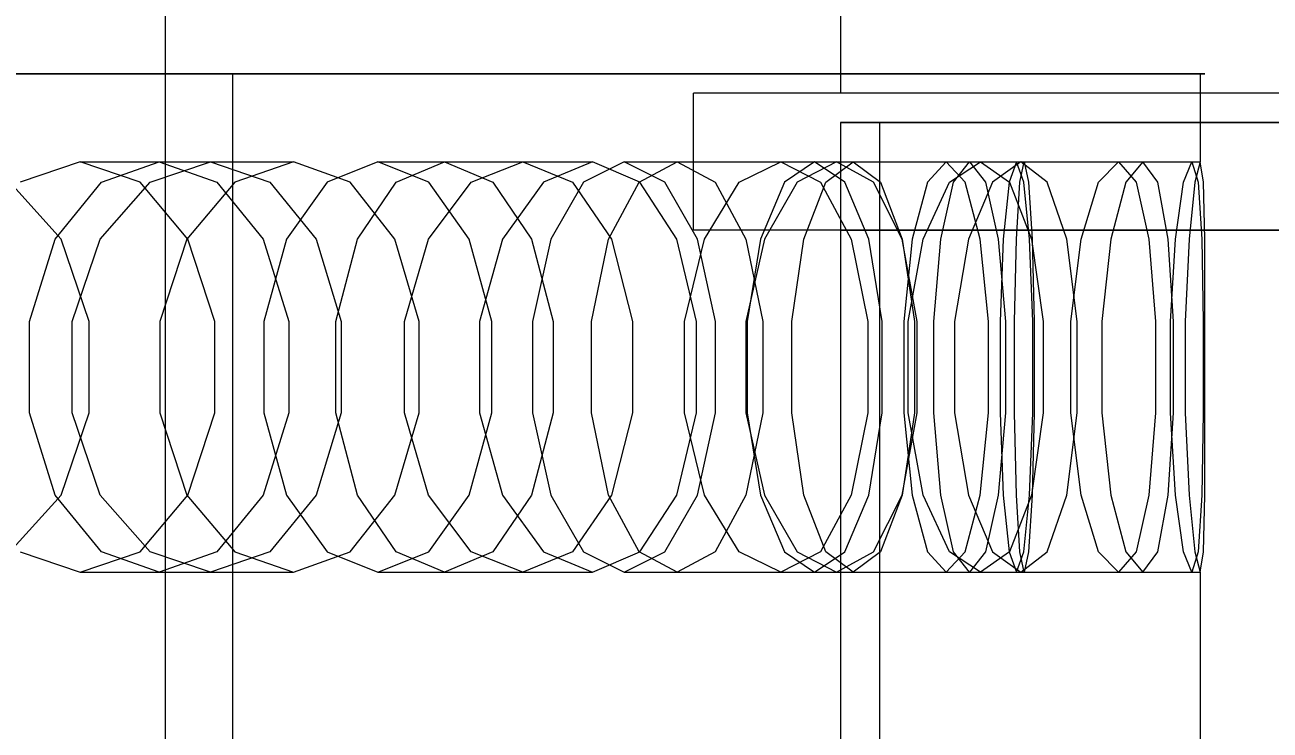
# Model space of a CAD drawing. Header units: millimetres. Extents: x -191664 to 191490, y -197311 to 10263.
# Drawn here: x 26399.8 to 26527.1, y -17867.1 to -17795 of the extents above; entities that cross this region are included whole.
import ezdxf

# ---------------------------------------------------------------- set-up
doc = ezdxf.new("R2010")
doc.units = ezdxf.units.MM
for name, color, linetype, lineweight in [('COTAS_USUARIO', 1, 'Continuous', 0), ('superior_briquetadora', 7, 'Continuous', 0), ('superior_C05', 7, 'Continuous', 0)]:
    doc.layers.add(name, color=color, linetype=linetype, lineweight=lineweight)
doc.dimstyles.new('PLANTA_100', dxfattribs={"dimtxt": 250, "dimasz": 150, "dimexe": 150, "dimexo": 80, "dimgap": 100, "dimtad": 1, "dimtih": 1, "dimtoh": 1, "dimdec": 1, "dimdsep": 46, "dimcen": 0.09, "dimclrd": 1, "dimclre": 1, "dimclrt": 1, "dimadec": 0, "dimazin": 0, "dimtfac": 1, "dimtdec": 4, "dimtofl": 0, "dimtmove": 0, "dimatfit": 3, "dimfxl": 1, "dimtolj": 1, "dimtzin": 0, "dimarcsym": 0})

# ---------------------------------------------------------------- blocks, each defined once
blk = doc.blocks.new('*D103')
at = {"layer": 'COTAS_USUARIO', "color": 1, "lineweight": -2, "transparency": 16777216}
for p, q in [((26928.19, -17830), (26928.19, -17680)), ((25808.19, -17980), (27078.19, -17980)), ((25808.19, -18000), (27078.19, -18000)), ((26928.19, -18150), (26928.19, -18300))]:
    blk.add_line(p, q, dxfattribs=at)
at = {"layer": 'COTAS_USUARIO', "color": 1, "transparency": 16777216}
for points in [[(26903.19, -17830), (26953.19, -17830), (26928.19, -17980)], [(26903.19, -18150), (26953.19, -18150), (26928.19, -18000)]]:
    blk.add_solid(points, dxfattribs=at)
at = {"layer": 'Defpoints', "color": 0, "transparency": 16777216}
for p in [(25728.19, -17980), (25728.19, -18000), (26928.19, -18000)]:
    blk.add_point(p, dxfattribs=at)

msp = doc.modelspace()

# ---------------------------------------------------------------- linework, layer by layer
at = {"layer": 'superior_briquetadora', "color": 9, "true_color": 0xb9c3c2}
for p, q in [((26483.19, -17790), (26483.19, -17802)), ((26406.36, -17800), (26391.3, -17800)), ((26395.38, -17800), (26409.48, -17800)), ((26397.98, -17800), (26412.06, -17800)), ((26412.91, -17800), (26398.88, -17800)), ((26416.82, -17800), (26406.36, -17800)), ((26409.48, -17800), (26418.51, -17800)), ((26412.06, -17800), (26425.4, -17800)), ((26426.21, -17800), (26412.91, -17800)), ((26421.08, -17800), (26416.82, -17800)), ((26418.51, -17800), (26421.08, -17800)), ((26421.08, -18160), (26421.08, -17800)), ((26425.4, -17800), (26437.99, -17800)), ((26438.75, -17800), (26426.21, -17800)), ((26437.99, -17800), (26449.78, -17800)), ((26450.49, -17800), (26438.75, -17800)), ((26449.78, -17800), (26460.74, -17800)), ((26461.4, -17800), (26450.49, -17800)), ((26460.74, -17800), (26470.85, -17800)), ((26471.45, -17800), (26461.4, -17800)), ((26470.85, -17800), (26480.08, -17800)), ((26480.62, -17800), (26471.45, -17800)), ((26480.08, -17800), (26488.4, -17800)), ((26488.89, -17800), (26480.62, -17800)), ((26488.4, -17800), (26495.8, -17800)), ((26496.24, -17800), (26488.89, -17800)), ((26495.8, -17800), (26502.26, -17800)), ((26502.63, -17800), (26496.24, -17800)), ((26502.26, -17800), (26507.76, -17800)), ((26508.07, -17800), (26502.63, -17800)), ((26507.76, -17800), (26512.28, -17800)), ((26512.53, -17800), (26508.07, -17800)), ((26512.28, -17800), (26515.82, -17800)), ((26516.01, -17800), (26512.53, -17800)), ((26515.82, -17800), (26518.36, -17800)), ((26518.49, -17800), (26516.01, -17800)), ((26518.36, -17800), (26519.9, -17800)), ((26519.96, -17800), (26518.49, -17800)), ((26519.9, -17800), (26520.44, -17800)), ((26520.44, -17800), (26519.96, -17800)), ((26519.96, -17800), (26519.96, -17809)), ((26468.19, -17816), (26468.19, -17802)), ((26548.19, -17802), (26468.19, -17802)), ((26485.66, -17802), (26483.19, -17802)), ((26492.6, -17802), (26485.66, -17802)), ((26502.62, -17802), (26492.6, -17802)), ((26513.75, -17802), (26502.62, -17802)), ((26523.77, -17802), (26513.75, -17802)), ((26530.71, -17802), (26523.77, -17802)), ((26483.19, -17805), (26483.19, -18195)), ((26487.19, -17805), (26483.19, -17805)), ((26483.19, -17805), (26573.19, -17805)), ((26487.19, -17805), (26487.19, -18195)), ((26577.19, -17805), (26487.19, -17805)), ((26405.49, -17809), (26399.37, -17811.08)), ((26405.49, -17809), (26418.82, -17809)), ((26411.61, -17811.08), (26405.49, -17809)), ((26407.67, -17811.08), (26413.56, -17809)), ((26412.63, -17811.08), (26418.82, -17809)), ((26413.56, -17809), (26427.29, -17809)), ((26413.56, -17809), (26419.46, -17811.08)), ((26418.82, -17809), (26424.87, -17811.08)), ((26427.29, -17809), (26421.31, -17811.08)), ((26433.1, -17811.08), (26427.29, -17809)), ((26435.92, -17809), (26430.74, -17811.08)), ((26435.92, -17809), (26450.72, -17809)), ((26441.11, -17811.08), (26435.92, -17809)), ((26437.79, -17811.08), (26442.72, -17809)), ((26442.72, -17809), (26457.85, -17809)), ((26442.72, -17809), (26447.66, -17811.08)), ((26445.45, -17811.08), (26450.72, -17809)), ((26450.72, -17809), (26455.82, -17811.08)), ((26457.85, -17809), (26452.83, -17811.08)), ((26461.09, -17809), (26456.92, -17811.08)), ((26462.7, -17811.08), (26457.85, -17809)), ((26461.09, -17809), (26477.1, -17809)), ((26465.25, -17811.08), (26461.09, -17809)), ((26462.61, -17811.08), (26466.5, -17809)), ((26466.5, -17809), (26482.78, -17809)), ((26466.5, -17809), (26470.4, -17811.08)), ((26472.84, -17811.08), (26477.1, -17809)), ((26477.1, -17809), (26481.17, -17811.08)), ((26480.56, -17809), (26477.49, -17811.08)), ((26482.78, -17809), (26478.78, -17811.08)), ((26480.56, -17809), (26497.51, -17809)), ((26483.63, -17811.08), (26480.56, -17809)), ((26481.71, -17811.08), (26484.5, -17809)), ((26486.58, -17811.08), (26482.78, -17809)), ((26484.5, -17809), (26501.63, -17809)), ((26484.5, -17809), (26487.28, -17811.08)), ((26494, -17809), (26492.08, -17811.08)), ((26494, -17809), (26511.6, -17809)), ((26495.93, -17811.08), (26494, -17809)), ((26494.34, -17811.08), (26497.51, -17809)), ((26494.76, -17811.08), (26496.39, -17809)), ((26496.39, -17809), (26514.1, -17809)), ((26496.39, -17809), (26498.02, -17811.08)), ((26497.51, -17809), (26500.48, -17811.08)), ((26501.63, -17809), (26498.74, -17811.08)), ((26501.18, -17809), (26500.44, -17811.08)), ((26501.18, -17809), (26519.12, -17809)), ((26501.93, -17811.08), (26501.18, -17809)), ((26501.54, -17811.08), (26501.99, -17809)), ((26504.32, -17811.08), (26501.63, -17809)), ((26501.99, -17809), (26519.96, -17809)), ((26501.99, -17809), (26502.43, -17811.08)), ((26509.57, -17811.08), (26511.6, -17809)), ((26511.6, -17809), (26513.42, -17811.08)), ((26514.1, -17809), (26512.36, -17811.08)), ((26515.63, -17811.08), (26514.1, -17809)), ((26518.27, -17811.08), (26519.12, -17809)), ((26519.12, -17809), (26519.76, -17811.08)), ((26519.96, -17809), (26519.41, -17811.08)), ((26520.31, -17811.08), (26519.96, -17809)), ((26403.54, -17816.91), (26398.29, -17811.08)), ((26402.94, -17816.91), (26407.67, -17811.08)), ((26407.54, -17816.91), (26412.63, -17811.08)), ((26416.51, -17816.91), (26411.61, -17811.08)), ((26421.31, -17811.08), (26416.4, -17816.91)), ((26419.46, -17811.08), (26424.18, -17816.91)), ((26424.87, -17811.08), (26429.6, -17816.91)), ((26430.74, -17811.08), (26426.58, -17816.91)), ((26437.65, -17816.91), (26433.1, -17811.08)), ((26433.83, -17816.91), (26437.79, -17811.08)), ((26441.1, -17816.91), (26445.45, -17811.08)), ((26445.26, -17816.91), (26441.11, -17811.08)), ((26447.66, -17811.08), (26451.62, -17816.91)), ((26452.83, -17811.08), (26448.67, -17816.91)), ((26456.92, -17811.08), (26453.59, -17816.91)), ((26455.82, -17811.08), (26459.78, -17816.91)), ((26459.48, -17816.91), (26462.61, -17811.08)), ((26466.46, -17816.91), (26462.7, -17811.08)), ((26468.59, -17816.91), (26465.25, -17811.08)), ((26469.29, -17816.91), (26472.84, -17811.08)), ((26470.4, -17811.08), (26473.52, -17816.91)), ((26477.49, -17811.08), (26475.03, -17816.91)), ((26478.78, -17811.08), (26475.45, -17816.91)), ((26479.47, -17816.91), (26481.71, -17811.08)), ((26481.17, -17811.08), (26484.3, -17816.91)), ((26486.09, -17816.91), (26483.63, -17811.08)), ((26489.49, -17816.91), (26486.58, -17811.08)), ((26487.28, -17811.08), (26489.52, -17816.91)), ((26492.08, -17811.08), (26490.54, -17816.91)), ((26491.65, -17816.91), (26494.34, -17811.08)), ((26493.45, -17816.91), (26494.76, -17811.08)), ((26497.47, -17816.91), (26495.93, -17811.08)), ((26498.74, -17811.08), (26496.28, -17816.91)), ((26498.02, -17811.08), (26499.33, -17816.91)), ((26500.44, -17811.08), (26499.84, -17816.91)), ((26500.48, -17811.08), (26502.71, -17816.91)), ((26501.18, -17816.91), (26501.54, -17811.08)), ((26502.53, -17816.91), (26501.93, -17811.08)), ((26502.43, -17811.08), (26502.79, -17816.91)), ((26506.33, -17816.91), (26504.32, -17811.08)), ((26507.79, -17816.91), (26509.57, -17811.08)), ((26512.36, -17811.08), (26510.82, -17816.91)), ((26513.42, -17811.08), (26514.73, -17816.91)), ((26516.7, -17816.91), (26515.63, -17811.08)), ((26517.44, -17816.91), (26518.27, -17811.08)), ((26519.41, -17811.08), (26518.82, -17816.91)), ((26519.76, -17811.08), (26520.12, -17816.91)), ((26520.43, -17816.91), (26520.31, -17811.08)), ((26400.32, -17825.33), (26402.94, -17816.91)), ((26406.42, -17825.33), (26403.54, -17816.91)), ((26404.68, -17825.33), (26407.54, -17816.91)), ((26416.4, -17816.91), (26413.63, -17825.33)), ((26419.24, -17825.33), (26416.51, -17816.91)), ((26424.18, -17816.91), (26426.81, -17825.33)), ((26426.58, -17816.91), (26424.27, -17825.33)), ((26429.6, -17816.91), (26432.18, -17825.33)), ((26431.63, -17825.33), (26433.83, -17816.91)), ((26440.13, -17825.33), (26437.65, -17816.91)), ((26438.63, -17825.33), (26441.1, -17816.91)), ((26447.57, -17825.33), (26445.26, -17816.91)), ((26448.67, -17816.91), (26446.31, -17825.33)), ((26451.62, -17816.91), (26453.82, -17825.33)), ((26453.59, -17816.91), (26451.73, -17825.33)), ((26457.75, -17825.33), (26459.48, -17816.91)), ((26459.78, -17816.91), (26461.93, -17825.33)), ((26468.5, -17825.33), (26466.46, -17816.91)), ((26467.27, -17825.33), (26469.29, -17816.91)), ((26548.19, -17816), (26468.19, -17816)), ((26470.44, -17825.33), (26468.59, -17816.91)), ((26473.52, -17816.91), (26475.26, -17825.33)), ((26475.45, -17816.91), (26473.54, -17825.33)), ((26475.03, -17816.91), (26473.66, -17825.33)), ((26478.23, -17825.33), (26479.47, -17816.91)), ((26483.19, -17816), (26485.66, -17816)), ((26483.19, -17816), (26483.19, -18194)), ((26484.3, -17816.91), (26485.98, -17825.33)), ((26485.66, -17816), (26492.6, -17816)), ((26487.46, -17825.33), (26486.09, -17816.91)), ((26491.05, -17825.33), (26489.49, -17816.91)), ((26489.52, -17816.91), (26490.76, -17825.33)), ((26490.54, -17816.91), (26489.68, -17825.33)), ((26490.11, -17825.33), (26491.65, -17816.91)), ((26492.6, -17816), (26502.62, -17816)), ((26492.73, -17825.33), (26493.45, -17816.91)), ((26496.28, -17816.91), (26494.86, -17825.33)), ((26498.32, -17825.33), (26497.47, -17816.91)), ((26499.33, -17816.91), (26500.06, -17825.33)), ((26499.84, -17816.91), (26499.51, -17825.33)), ((26500.98, -17825.33), (26501.18, -17816.91)), ((26502.86, -17825.33), (26502.53, -17816.91)), ((26502.62, -17816), (26513.75, -17816)), ((26502.71, -17816.91), (26503.9, -17825.33)), ((26502.79, -17816.91), (26502.99, -17825.33)), ((26507.39, -17825.33), (26506.33, -17816.91)), ((26506.75, -17825.33), (26507.79, -17816.91)), ((26510.82, -17816.91), (26509.91, -17825.33)), ((26513.75, -17816), (26523.77, -17816)), ((26514.73, -17816.91), (26515.4, -17825.33)), ((26517.24, -17825.33), (26516.7, -17816.91)), ((26516.92, -17825.33), (26517.44, -17816.91)), ((26518.82, -17816.91), (26518.43, -17825.33)), ((26520.12, -17816.91), (26520.26, -17825.33)), ((26520.43, -17825.33), (26520.43, -17816.91)), ((26523.77, -17816), (26530.71, -17816)), ((26400.32, -17834.67), (26400.32, -17825.33)), ((26404.68, -17834.67), (26404.68, -17825.33)), ((26406.42, -17834.67), (26406.42, -17825.33)), ((26413.63, -17825.33), (26413.63, -17834.67)), ((26419.24, -17834.67), (26419.24, -17825.33)), ((26424.27, -17825.33), (26424.27, -17834.67)), ((26426.81, -17825.33), (26426.81, -17834.67)), ((26431.63, -17834.67), (26431.63, -17825.33)), ((26432.18, -17825.33), (26432.18, -17834.67)), ((26438.63, -17834.67), (26438.63, -17825.33)), ((26440.13, -17834.67), (26440.13, -17825.33)), ((26446.31, -17825.33), (26446.31, -17834.67)), ((26447.57, -17834.67), (26447.57, -17825.33)), ((26451.73, -17825.33), (26451.73, -17834.67)), ((26453.82, -17825.33), (26453.82, -17834.67)), ((26457.75, -17834.67), (26457.75, -17825.33)), ((26461.93, -17825.33), (26461.93, -17834.67)), ((26467.27, -17834.67), (26467.27, -17825.33)), ((26468.5, -17834.67), (26468.5, -17825.33)), ((26470.44, -17834.67), (26470.44, -17825.33)), ((26473.54, -17825.33), (26473.54, -17834.67)), ((26473.66, -17825.33), (26473.66, -17834.67)), ((26475.26, -17825.33), (26475.26, -17834.67)), ((26478.23, -17834.67), (26478.23, -17825.33)), ((26485.98, -17825.33), (26485.98, -17834.67)), ((26487.46, -17834.67), (26487.46, -17825.33)), ((26489.68, -17825.33), (26489.68, -17834.67)), ((26490.11, -17834.67), (26490.11, -17825.33)), ((26490.76, -17825.33), (26490.76, -17834.67)), ((26491.05, -17834.67), (26491.05, -17825.33)), ((26492.73, -17834.67), (26492.73, -17825.33)), ((26494.86, -17825.33), (26494.86, -17834.67)), ((26498.32, -17834.67), (26498.32, -17825.33)), ((26499.51, -17825.33), (26499.51, -17834.67)), ((26500.06, -17825.33), (26500.06, -17834.67)), ((26500.98, -17834.67), (26500.98, -17825.33)), ((26502.86, -17834.67), (26502.86, -17825.33)), ((26502.99, -17825.33), (26502.99, -17834.67)), ((26503.9, -17825.33), (26503.9, -17834.67)), ((26506.75, -17834.67), (26506.75, -17825.33)), ((26507.39, -17834.67), (26507.39, -17825.33)), ((26509.91, -17825.33), (26509.91, -17834.67)), ((26515.4, -17825.33), (26515.4, -17834.67)), ((26516.92, -17834.67), (26516.92, -17825.33)), ((26517.24, -17834.67), (26517.24, -17825.33)), ((26518.43, -17825.33), (26518.43, -17834.67)), ((26520.26, -17825.33), (26520.26, -17834.67)), ((26520.43, -17834.67), (26520.43, -17825.33)), ((26402.94, -17843.09), (26400.32, -17834.67)), ((26403.54, -17843.09), (26406.42, -17834.67)), ((26407.54, -17843.09), (26404.68, -17834.67)), ((26413.63, -17834.67), (26416.4, -17843.09)), ((26416.51, -17843.09), (26419.24, -17834.67)), ((26426.81, -17834.67), (26424.18, -17843.09)), ((26424.27, -17834.67), (26426.58, -17843.09)), ((26432.18, -17834.67), (26429.6, -17843.09)), ((26433.83, -17843.09), (26431.63, -17834.67)), ((26437.65, -17843.09), (26440.13, -17834.67)), ((26441.1, -17843.09), (26438.63, -17834.67)), ((26445.26, -17843.09), (26447.57, -17834.67)), ((26446.31, -17834.67), (26448.67, -17843.09)), ((26453.82, -17834.67), (26451.62, -17843.09)), ((26451.73, -17834.67), (26453.59, -17843.09)), ((26459.48, -17843.09), (26457.75, -17834.67)), ((26461.93, -17834.67), (26459.78, -17843.09)), ((26466.46, -17843.09), (26468.5, -17834.67)), ((26469.29, -17843.09), (26467.27, -17834.67)), ((26468.59, -17843.09), (26470.44, -17834.67)), ((26475.26, -17834.67), (26473.52, -17843.09)), ((26473.54, -17834.67), (26475.45, -17843.09)), ((26473.66, -17834.67), (26475.03, -17843.09)), ((26479.47, -17843.09), (26478.23, -17834.67)), ((26485.98, -17834.67), (26484.3, -17843.09)), ((26486.09, -17843.09), (26487.46, -17834.67)), ((26489.49, -17843.09), (26491.05, -17834.67)), ((26490.76, -17834.67), (26489.52, -17843.09)), ((26489.68, -17834.67), (26490.54, -17843.09)), ((26491.65, -17843.09), (26490.11, -17834.67)), ((26493.45, -17843.09), (26492.73, -17834.67)), ((26494.86, -17834.67), (26496.28, -17843.09)), ((26497.47, -17843.09), (26498.32, -17834.67)), ((26500.06, -17834.67), (26499.33, -17843.09)), ((26499.51, -17834.67), (26499.84, -17843.09)), ((26501.18, -17843.09), (26500.98, -17834.67)), ((26502.53, -17843.09), (26502.86, -17834.67)), ((26503.9, -17834.67), (26502.71, -17843.09)), ((26502.99, -17834.67), (26502.79, -17843.09)), ((26506.33, -17843.09), (26507.39, -17834.67)), ((26507.79, -17843.09), (26506.75, -17834.67)), ((26509.91, -17834.67), (26510.82, -17843.09)), ((26515.4, -17834.67), (26514.73, -17843.09)), ((26516.7, -17843.09), (26517.24, -17834.67)), ((26517.44, -17843.09), (26516.92, -17834.67)), ((26518.43, -17834.67), (26518.82, -17843.09)), ((26520.26, -17834.67), (26520.12, -17843.09)), ((26520.43, -17843.09), (26520.43, -17834.67)), ((26398.29, -17848.92), (26403.54, -17843.09)), ((26407.67, -17848.92), (26402.94, -17843.09)), ((26412.63, -17848.92), (26407.54, -17843.09)), ((26411.61, -17848.92), (26416.51, -17843.09)), ((26416.4, -17843.09), (26421.31, -17848.92)), ((26424.18, -17843.09), (26419.46, -17848.92)), ((26429.6, -17843.09), (26424.87, -17848.92)), ((26426.58, -17843.09), (26430.74, -17848.92)), ((26433.1, -17848.92), (26437.65, -17843.09)), ((26437.79, -17848.92), (26433.83, -17843.09)), ((26445.45, -17848.92), (26441.1, -17843.09)), ((26441.11, -17848.92), (26445.26, -17843.09)), ((26451.62, -17843.09), (26447.66, -17848.92)), ((26448.67, -17843.09), (26452.83, -17848.92)), ((26453.59, -17843.09), (26456.92, -17848.92)), ((26459.78, -17843.09), (26455.82, -17848.92)), ((26462.61, -17848.92), (26459.48, -17843.09)), ((26462.7, -17848.92), (26466.46, -17843.09)), ((26465.25, -17848.92), (26468.59, -17843.09)), ((26472.84, -17848.92), (26469.29, -17843.09)), ((26473.52, -17843.09), (26470.4, -17848.92)), ((26475.03, -17843.09), (26477.49, -17848.92)), ((26475.45, -17843.09), (26478.78, -17848.92)), ((26481.71, -17848.92), (26479.47, -17843.09)), ((26484.3, -17843.09), (26481.17, -17848.92)), ((26483.63, -17848.92), (26486.09, -17843.09)), ((26486.58, -17848.92), (26489.49, -17843.09)), ((26489.52, -17843.09), (26487.28, -17848.92)), ((26490.54, -17843.09), (26492.08, -17848.92)), ((26494.34, -17848.92), (26491.65, -17843.09)), ((26494.76, -17848.92), (26493.45, -17843.09)), ((26495.93, -17848.92), (26497.47, -17843.09)), ((26496.28, -17843.09), (26498.74, -17848.92)), ((26499.33, -17843.09), (26498.02, -17848.92)), ((26499.84, -17843.09), (26500.44, -17848.92)), ((26502.71, -17843.09), (26500.48, -17848.92)), ((26501.54, -17848.92), (26501.18, -17843.09)), ((26501.93, -17848.92), (26502.53, -17843.09)), ((26502.79, -17843.09), (26502.43, -17848.92)), ((26504.32, -17848.92), (26506.33, -17843.09)), ((26509.57, -17848.92), (26507.79, -17843.09)), ((26510.82, -17843.09), (26512.36, -17848.92)), ((26514.73, -17843.09), (26513.42, -17848.92)), ((26515.63, -17848.92), (26516.7, -17843.09)), ((26518.27, -17848.92), (26517.44, -17843.09)), ((26518.82, -17843.09), (26519.41, -17848.92)), ((26520.12, -17843.09), (26519.76, -17848.92)), ((26520.31, -17848.92), (26520.43, -17843.09)), ((26399.37, -17848.92), (26405.49, -17851)), ((26405.49, -17851), (26411.61, -17848.92)), ((26413.56, -17851), (26407.67, -17848.92)), ((26418.82, -17851), (26412.63, -17848.92)), ((26419.46, -17848.92), (26413.56, -17851)), ((26424.87, -17848.92), (26418.82, -17851)), ((26421.31, -17848.92), (26427.29, -17851)), ((26427.29, -17851), (26433.1, -17848.92)), ((26430.74, -17848.92), (26435.92, -17851)), ((26435.92, -17851), (26441.11, -17848.92)), ((26442.72, -17851), (26437.79, -17848.92)), ((26447.66, -17848.92), (26442.72, -17851)), ((26450.72, -17851), (26445.45, -17848.92)), ((26455.82, -17848.92), (26450.72, -17851)), ((26452.83, -17848.92), (26457.85, -17851)), ((26456.92, -17848.92), (26461.09, -17851)), ((26457.85, -17851), (26462.7, -17848.92)), ((26461.09, -17851), (26465.25, -17848.92)), ((26466.5, -17851), (26462.61, -17848.92)), ((26470.4, -17848.92), (26466.5, -17851)), ((26477.1, -17851), (26472.84, -17848.92)), ((26481.17, -17848.92), (26477.1, -17851)), ((26477.49, -17848.92), (26480.56, -17851)), ((26478.78, -17848.92), (26482.78, -17851)), ((26480.56, -17851), (26483.63, -17848.92)), ((26484.5, -17851), (26481.71, -17848.92)), ((26482.78, -17851), (26486.58, -17848.92)), ((26487.28, -17848.92), (26484.5, -17851)), ((26492.08, -17848.92), (26494, -17851)), ((26494, -17851), (26495.93, -17848.92)), ((26497.51, -17851), (26494.34, -17848.92)), ((26496.39, -17851), (26494.76, -17848.92)), ((26498.02, -17848.92), (26496.39, -17851)), ((26500.48, -17848.92), (26497.51, -17851)), ((26498.74, -17848.92), (26501.63, -17851)), ((26500.44, -17848.92), (26501.18, -17851)), ((26501.18, -17851), (26501.93, -17848.92)), ((26501.99, -17851), (26501.54, -17848.92)), ((26501.63, -17851), (26504.32, -17848.92)), ((26502.43, -17848.92), (26501.99, -17851)), ((26511.6, -17851), (26509.57, -17848.92)), ((26513.42, -17848.92), (26511.6, -17851)), ((26512.36, -17848.92), (26514.1, -17851)), ((26514.1, -17851), (26515.63, -17848.92)), ((26519.12, -17851), (26518.27, -17848.92)), ((26519.76, -17848.92), (26519.12, -17851)), ((26519.41, -17848.92), (26519.96, -17851)), ((26519.96, -17851), (26520.31, -17848.92)), ((26405.49, -17851), (26418.82, -17851)), ((26413.56, -17851), (26427.29, -17851)), ((26435.92, -17851), (26450.72, -17851)), ((26442.72, -17851), (26457.85, -17851)), ((26461.09, -17851), (26477.1, -17851)), ((26466.5, -17851), (26482.78, -17851)), ((26480.56, -17851), (26497.51, -17851)), ((26484.5, -17851), (26501.63, -17851)), ((26494, -17851), (26511.6, -17851)), ((26496.39, -17851), (26514.1, -17851)), ((26501.18, -17851), (26519.12, -17851)), ((26501.99, -17851), (26519.96, -17851)), ((26519.96, -17851), (26519.96, -17869))]:
    msp.add_line(p, q, dxfattribs=at)
at = {"layer": 'superior_C05', "color": 9, "true_color": 0xb9c3c2}
msp.add_line((26414.19, -17750), (26414.19, -18250), dxfattribs=at)

# ---------------------------------------------------------------- dimensions: what is measured, and where the dimension line sits
at = {"layer": 'COTAS_USUARIO'}
dim = msp.add_aligned_dim(p1=(25728.19, -17980), p2=(25728.19, -18000), distance=1200, dimstyle='PLANTA_100', dxfattribs=at)
dim.commit()
dim.dimension.update_dxf_attribs({"geometry": '*D103', "text_midpoint": (26928.19, -17990)})

doc.saveas('drawing.dxf')
